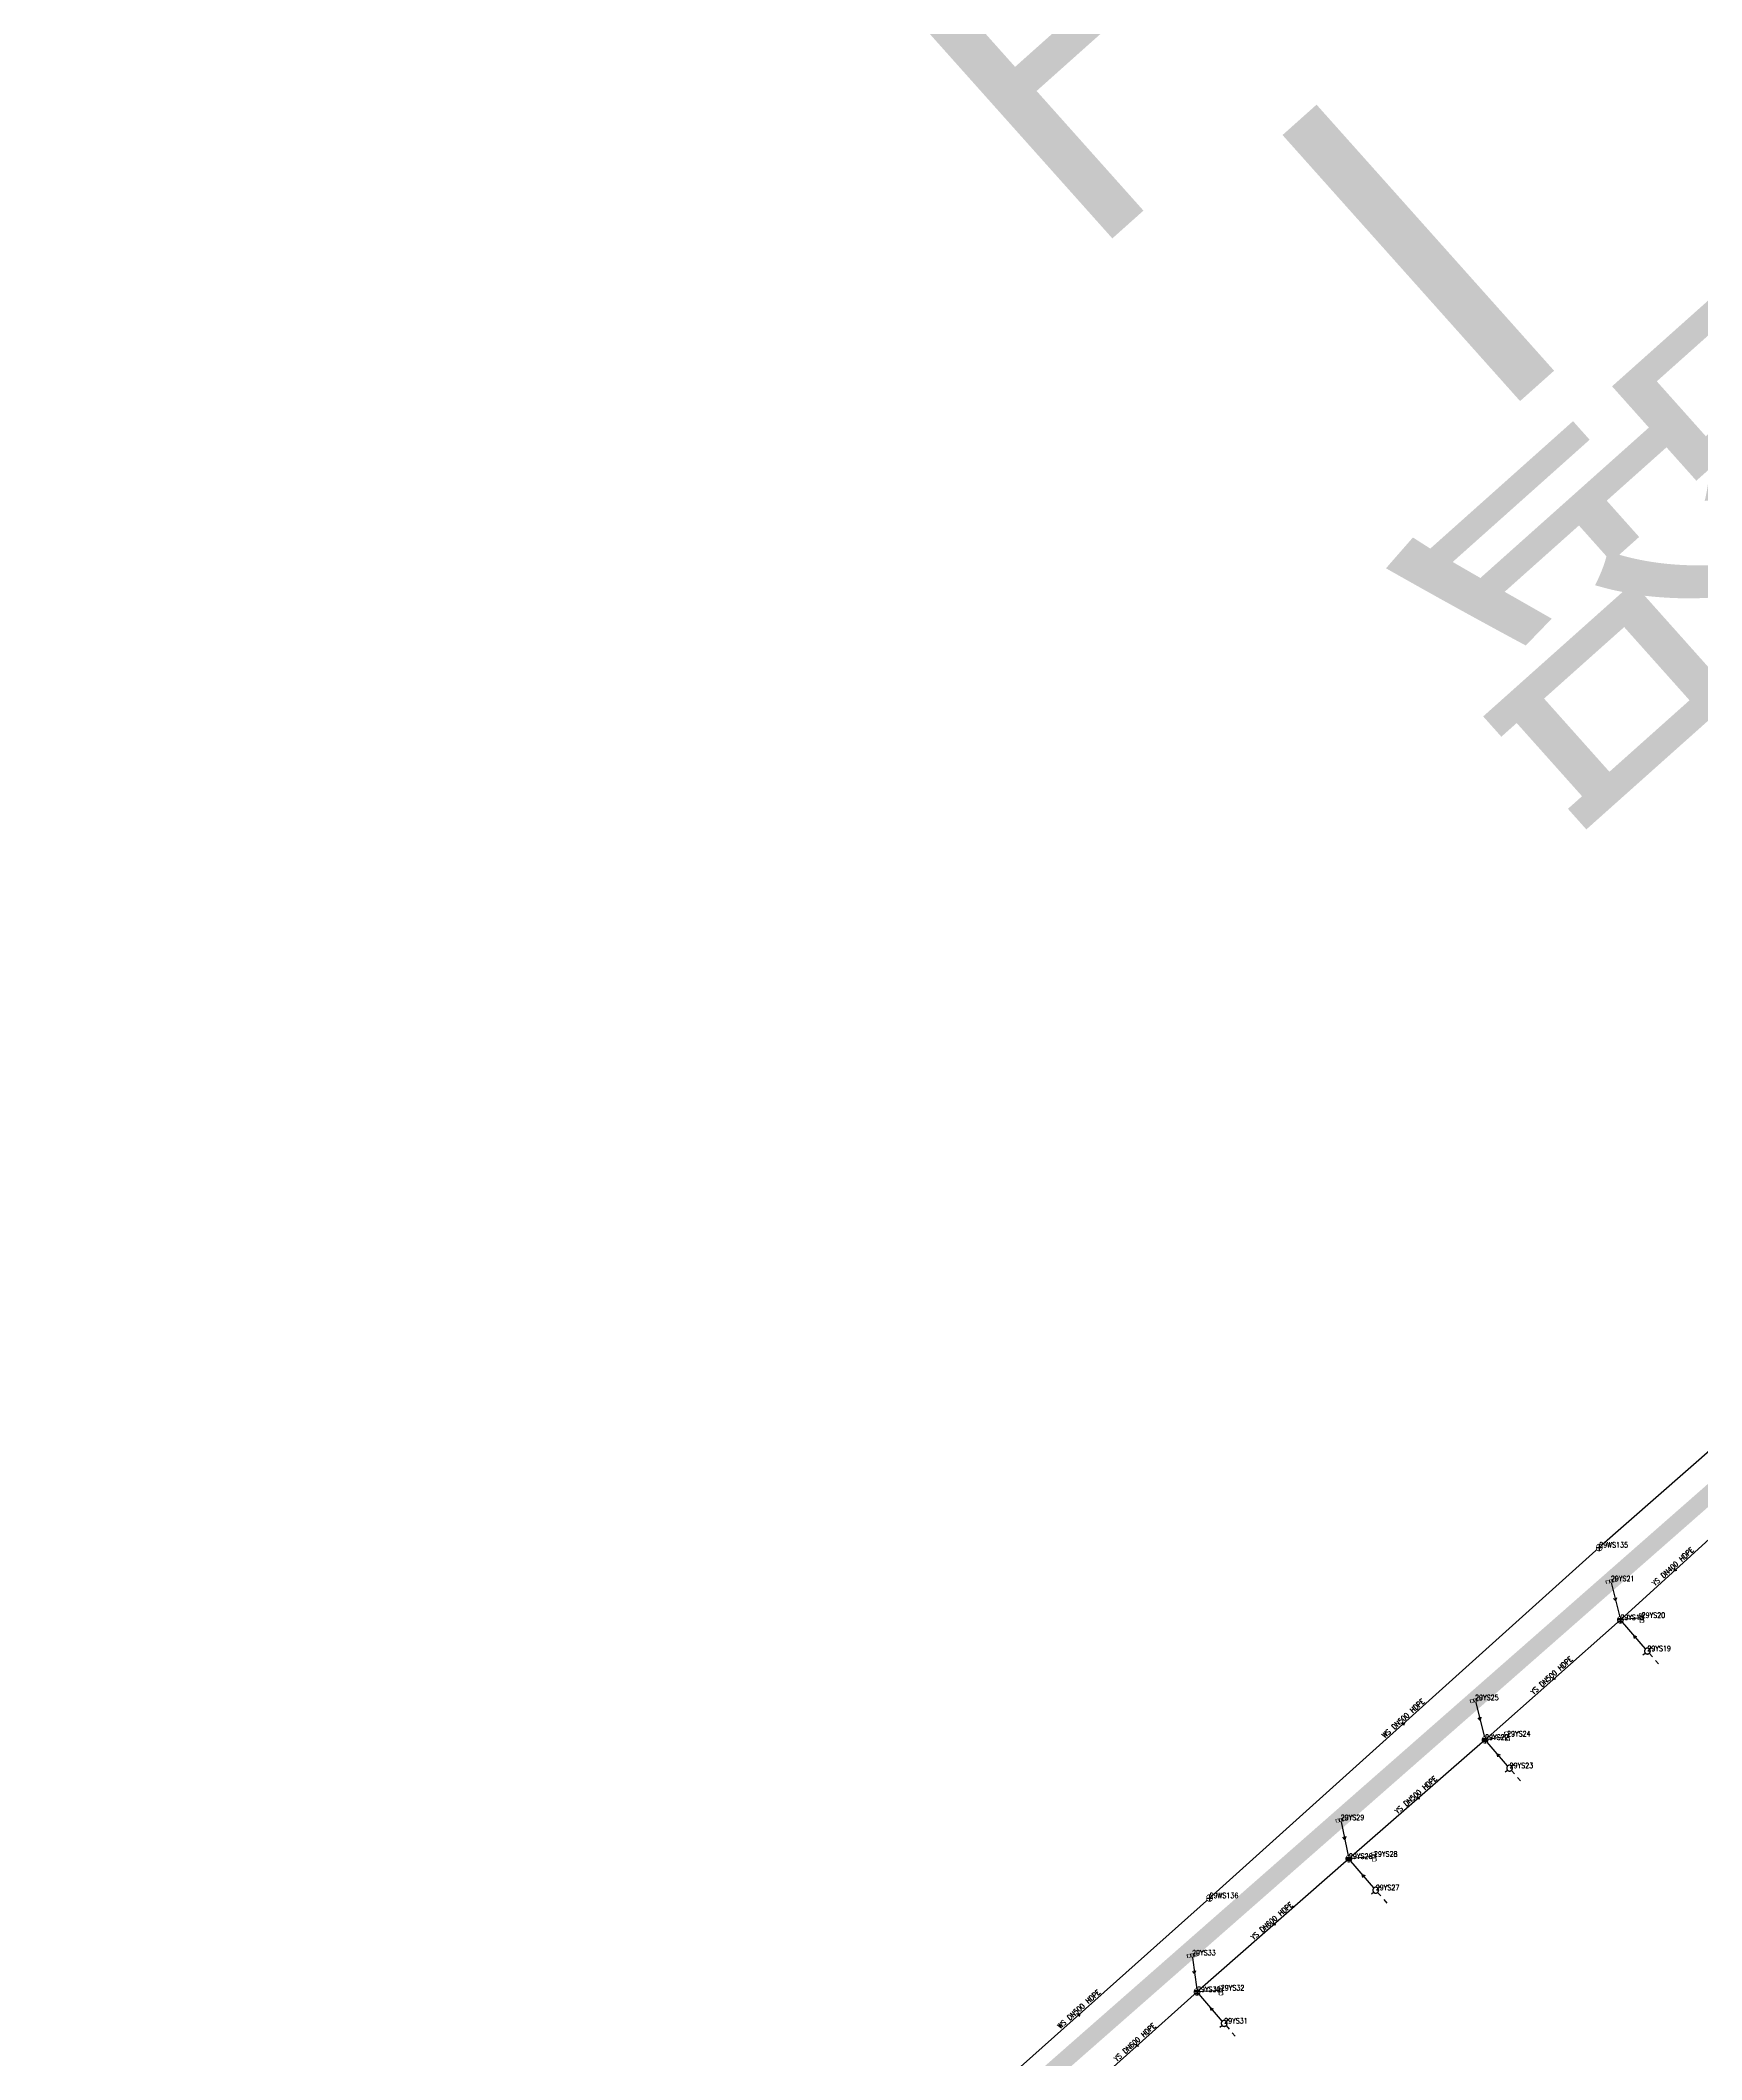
# Model space of a CAD drawing. Extents: x 78813 to 99477, y 2421021 to 2448125.
# Drawn here: x 81716.9 to 82002, y 2432381.1 to 2432727.8 of the extents above; entities that cross this region are included whole.
import ezdxf
from ezdxf.enums import TextEntityAlignment as Align

# ---------------------------------------------------------------- set-up
doc = ezdxf.new("R2010")
doc.units = 0
doc.set_wipeout_variables(frame=1)
doc.layers.get('0').update_dxf_attribs({"linetype": 'CONTINUOUS'})
for name, color, linetype in [('DX_WS', 16, 'CONTINUOUS'), ('DX_YS', 42, 'CONTINUOUS'), ('道路', 5, 'CONTINUOUS')]:
    doc.layers.add(name, color=color, linetype=linetype)
for name, color, linetype, true_color in [('WSLINE', 7, 'CONTINUOUS', 0x7f0000), ('YSANNEXE', 7, 'CONTINUOUS', 0xcc9900), ('YSLINE', 7, 'CONTINUOUS', 0xcc9900)]:
    doc.layers.add(name, color=color, linetype=linetype, true_color=true_color)
doc.layers.add('道路名称', color=7, linetype='CONTINUOUS', lineweight=0)
doc.styles.add('CcNameZT', font='txt.SHX', dxfattribs={"width": 0.8, "bigfont": 'HZTXT.SHX'})
doc.styles.get("Standard").update_dxf_attribs({"font": 'txt.shx', "bigfont": 'hztxt.shx'})
doc.styles.add('宋体0.7', font='', dxfattribs={"width": 0.7})
doc.styles.get('宋体0.7').set_extended_font_data('SimSun')

# ---------------------------------------------------------------- blocks, each defined once
blk = doc.blocks.new('PS污水井')
blk.add_lwpolyline([(1, 0), (1, 0.07), (0.99, 0.14), (0.98, 0.21), (0.96, 0.28), (0.94, 0.34), (0.91, 0.41), (0.88, 0.47), (0.85, 0.53), (0.81, 0.59), (0.77, 0.64), (0.72, 0.69), (0.67, 0.74), (0.62, 0.79), (0.56, 0.83), (0.5, 0.87), (0.44, 0.9), (0.37, 0.93), (0.31, 0.95), (0.24, 0.97), (0.17, 0.98), (0.1, 0.99), (0.03, 1), (-0.03, 1), (-0.1, 0.99), (-0.17, 0.98), (-0.24, 0.97), (-0.31, 0.95), (-0.37, 0.93), (-0.44, 0.9), (-0.5, 0.87), (-0.56, 0.83), (-0.62, 0.79), (-0.67, 0.74), (-0.72, 0.69), (-0.77, 0.64), (-0.81, 0.59), (-0.85, 0.53), (-0.88, 0.47), (-0.91, 0.41), (-0.94, 0.34), (-0.96, 0.28), (-0.98, 0.21), (-0.99, 0.14), (-1, 0.07), (-1, 0), (-1, -0.07), (-0.99, -0.14), (-0.98, -0.21), (-0.96, -0.28), (-0.94, -0.34), (-0.91, -0.41), (-0.88, -0.47), (-0.85, -0.53), (-0.81, -0.59), (-0.77, -0.64), (-0.72, -0.69), (-0.67, -0.74), (-0.62, -0.79), (-0.56, -0.83), (-0.5, -0.87), (-0.44, -0.9), (-0.37, -0.93), (-0.31, -0.95), (-0.24, -0.97), (-0.17, -0.98), (-0.1, -0.99), (-0.03, -1), (0.03, -1), (0.1, -0.99), (0.17, -0.98), (0.24, -0.97), (0.31, -0.95), (0.37, -0.93), (0.44, -0.9), (0.5, -0.87), (0.56, -0.83), (0.62, -0.79), (0.67, -0.74), (0.72, -0.69), (0.77, -0.64), (0.81, -0.59), (0.85, -0.53), (0.88, -0.47), (0.91, -0.41), (0.94, -0.34), (0.96, -0.28), (0.98, -0.21), (0.99, -0.14), (1, 0)], close=True)
blk.add_wipeout([(1, 0), (1, 0.07), (0.99, 0.14), (0.98, 0.21), (0.96, 0.28), (0.94, 0.34), (0.91, 0.41), (0.88, 0.47), (0.85, 0.53), (0.81, 0.59), (0.77, 0.64), (0.72, 0.69), (0.67, 0.74), (0.62, 0.79), (0.56, 0.83), (0.5, 0.87), (0.44, 0.9), (0.37, 0.93), (0.31, 0.95), (0.24, 0.97), (0.17, 0.98), (0.1, 0.99), (0.03, 1), (-0.03, 1), (-0.1, 0.99), (-0.17, 0.98), (-0.24, 0.97), (-0.31, 0.95), (-0.37, 0.93), (-0.44, 0.9), (-0.5, 0.87), (-0.56, 0.83), (-0.62, 0.79), (-0.67, 0.74), (-0.72, 0.69), (-0.77, 0.64), (-0.81, 0.59), (-0.85, 0.53), (-0.88, 0.47), (-0.91, 0.41), (-0.94, 0.34), (-0.96, 0.28), (-0.98, 0.21), (-0.99, 0.14), (-1, 0.07), (-1, 0), (-1, -0.07), (-0.99, -0.14), (-0.98, -0.21), (-0.96, -0.28), (-0.94, -0.34), (-0.91, -0.41), (-0.88, -0.47), (-0.85, -0.53), (-0.81, -0.59), (-0.77, -0.64), (-0.72, -0.69), (-0.67, -0.74), (-0.62, -0.79), (-0.56, -0.83), (-0.5, -0.87), (-0.44, -0.9), (-0.37, -0.93), (-0.31, -0.95), (-0.24, -0.97), (-0.17, -0.98), (-0.1, -0.99), (-0.03, -1), (0.03, -1), (0.1, -0.99), (0.17, -0.98), (0.24, -0.97), (0.31, -0.95), (0.37, -0.93), (0.44, -0.9), (0.5, -0.87), (0.56, -0.83), (0.62, -0.79), (0.67, -0.74), (0.72, -0.69), (0.77, -0.64), (0.81, -0.59), (0.85, -0.53), (0.88, -0.47), (0.91, -0.41), (0.94, -0.34), (0.96, -0.28), (0.98, -0.21), (0.99, -0.14)])
for p, q in [((-1, 0), (0, 0)), ((0, 1), (0, 0)), ((0, 0), (0, -1)), ((0, 0), (1, 0))]:
    blk.add_line(p, q)
blk = doc.blocks.new('LX')
for p, q in [((-0.866, 0.5), (0, 0)), ((0, 0), (-0.866, -0.5))]:
    blk.add_line(p, q)
blk = doc.blocks.new('PS雨水井')
blk.add_lwpolyline([(1, 0), (1, 0.07), (0.99, 0.14), (0.98, 0.21), (0.96, 0.28), (0.94, 0.34), (0.91, 0.41), (0.88, 0.47), (0.85, 0.53), (0.81, 0.59), (0.77, 0.64), (0.72, 0.69), (0.67, 0.74), (0.62, 0.79), (0.56, 0.83), (0.5, 0.87), (0.44, 0.9), (0.37, 0.93), (0.31, 0.95), (0.24, 0.97), (0.17, 0.98), (0.1, 0.99), (0.03, 1), (-0.03, 1), (-0.1, 0.99), (-0.17, 0.98), (-0.24, 0.97), (-0.31, 0.95), (-0.37, 0.93), (-0.44, 0.9), (-0.5, 0.87), (-0.56, 0.83), (-0.62, 0.79), (-0.67, 0.74), (-0.72, 0.69), (-0.77, 0.64), (-0.81, 0.59), (-0.85, 0.53), (-0.88, 0.47), (-0.91, 0.41), (-0.94, 0.34), (-0.96, 0.28), (-0.98, 0.21), (-0.99, 0.14), (-1, 0.07), (-1, 0), (-1, -0.07), (-0.99, -0.14), (-0.98, -0.21), (-0.96, -0.28), (-0.94, -0.34), (-0.91, -0.41), (-0.88, -0.47), (-0.85, -0.53), (-0.81, -0.59), (-0.77, -0.64), (-0.72, -0.69), (-0.67, -0.74), (-0.62, -0.79), (-0.56, -0.83), (-0.5, -0.87), (-0.44, -0.9), (-0.37, -0.93), (-0.31, -0.95), (-0.24, -0.97), (-0.17, -0.98), (-0.1, -0.99), (-0.03, -1), (0.03, -1), (0.1, -0.99), (0.17, -0.98), (0.24, -0.97), (0.31, -0.95), (0.37, -0.93), (0.44, -0.9), (0.5, -0.87), (0.56, -0.83), (0.62, -0.79), (0.67, -0.74), (0.72, -0.69), (0.77, -0.64), (0.81, -0.59), (0.85, -0.53), (0.88, -0.47), (0.91, -0.41), (0.94, -0.34), (0.96, -0.28), (0.98, -0.21), (0.99, -0.14), (1, 0)], close=True)
blk.add_wipeout([(1, 0), (1, 0.07), (0.99, 0.14), (0.98, 0.21), (0.96, 0.28), (0.94, 0.34), (0.91, 0.41), (0.88, 0.47), (0.85, 0.53), (0.81, 0.59), (0.77, 0.64), (0.72, 0.69), (0.67, 0.74), (0.62, 0.79), (0.56, 0.83), (0.5, 0.87), (0.44, 0.9), (0.37, 0.93), (0.31, 0.95), (0.24, 0.97), (0.17, 0.98), (0.1, 0.99), (0.03, 1), (-0.03, 1), (-0.1, 0.99), (-0.17, 0.98), (-0.24, 0.97), (-0.31, 0.95), (-0.37, 0.93), (-0.44, 0.9), (-0.5, 0.87), (-0.56, 0.83), (-0.62, 0.79), (-0.67, 0.74), (-0.72, 0.69), (-0.77, 0.64), (-0.81, 0.59), (-0.85, 0.53), (-0.88, 0.47), (-0.91, 0.41), (-0.94, 0.34), (-0.96, 0.28), (-0.98, 0.21), (-0.99, 0.14), (-1, 0.07), (-1, 0), (-1, -0.07), (-0.99, -0.14), (-0.98, -0.21), (-0.96, -0.28), (-0.94, -0.34), (-0.91, -0.41), (-0.88, -0.47), (-0.85, -0.53), (-0.81, -0.59), (-0.77, -0.64), (-0.72, -0.69), (-0.67, -0.74), (-0.62, -0.79), (-0.56, -0.83), (-0.5, -0.87), (-0.44, -0.9), (-0.37, -0.93), (-0.31, -0.95), (-0.24, -0.97), (-0.17, -0.98), (-0.1, -0.99), (-0.03, -1), (0.03, -1), (0.1, -0.99), (0.17, -0.98), (0.24, -0.97), (0.31, -0.95), (0.37, -0.93), (0.44, -0.9), (0.5, -0.87), (0.56, -0.83), (0.62, -0.79), (0.67, -0.74), (0.72, -0.69), (0.77, -0.64), (0.81, -0.59), (0.85, -0.53), (0.88, -0.47), (0.91, -0.41), (0.94, -0.34), (0.96, -0.28), (0.98, -0.21), (0.99, -0.14)])
for p, q in [((-1, 0), (0, 0)), ((-0.88, 0.48), (0, 0.47)), ((0, 1), (0, 0)), ((0, 0.47), (0.88, 0.47)), ((0, 0), (0, -1)), ((0, 0), (1, 0)), ((-0.88, -0.48), (0, -0.48)), ((0, -0.48), (0.88, -0.48))]:
    blk.add_line(p, q)
blk = doc.blocks.new('PS预留口')
blk.add_lwpolyline([(4.2, 0), (5.8, 0)])
blk.add_wipeout([(1, 0), (1, 0.07), (0.99, 0.14), (0.98, 0.21), (0.96, 0.28), (0.94, 0.34), (0.91, 0.41), (0.88, 0.47), (0.85, 0.53), (0.81, 0.59), (0.77, 0.64), (0.72, 0.69), (0.67, 0.74), (0.62, 0.79), (0.56, 0.83), (0.5, 0.87), (0.44, 0.9), (0.37, 0.93), (0.31, 0.95), (0.24, 0.97), (0.17, 0.98), (0.1, 0.99), (0.03, 1), (-0.03, 1), (-0.1, 0.99), (-0.17, 0.98), (-0.24, 0.97), (-0.31, 0.95), (-0.37, 0.93), (-0.44, 0.9), (-0.5, 0.87), (-0.56, 0.83), (-0.62, 0.79), (-0.67, 0.74), (-0.72, 0.69), (-0.77, 0.64), (-0.81, 0.59), (-0.85, 0.53), (-0.88, 0.47), (-0.91, 0.41), (-0.94, 0.34), (-0.96, 0.28), (-0.98, 0.21), (-0.99, 0.14), (-1, 0.07), (-1, 0), (-1, -0.07), (-0.99, -0.14), (-0.98, -0.21), (-0.96, -0.28), (-0.94, -0.34), (-0.91, -0.41), (-0.88, -0.47), (-0.85, -0.53), (-0.81, -0.59), (-0.77, -0.64), (-0.72, -0.69), (-0.67, -0.74), (-0.62, -0.79), (-0.56, -0.83), (-0.5, -0.87), (-0.44, -0.9), (-0.37, -0.93), (-0.31, -0.95), (-0.24, -0.97), (-0.17, -0.98), (-0.1, -0.99), (-0.03, -1), (0.03, -1), (0.1, -0.99), (0.17, -0.98), (0.24, -0.97), (0.31, -0.95), (0.37, -0.93), (0.44, -0.9), (0.5, -0.87), (0.56, -0.83), (0.62, -0.79), (0.67, -0.74), (0.72, -0.69), (0.77, -0.64), (0.81, -0.59), (0.85, -0.53), (0.88, -0.47), (0.91, -0.41), (0.94, -0.34), (0.96, -0.28), (0.98, -0.21), (0.99, -0.14)])
blk.add_line((1, 0), (2.6, 0))
blk.add_lwpolyline([(1, 0), (1, 0.07), (0.99, 0.14), (0.98, 0.21), (0.96, 0.28), (0.94, 0.34), (0.91, 0.41), (0.88, 0.47), (0.85, 0.53), (0.81, 0.59), (0.77, 0.64), (0.72, 0.69), (0.67, 0.74), (0.62, 0.79), (0.56, 0.83), (0.5, 0.87), (0.44, 0.9), (0.37, 0.93), (0.31, 0.95), (0.24, 0.97), (0.17, 0.98), (0.1, 0.99), (0.03, 1), (-0.03, 1), (-0.1, 0.99), (-0.17, 0.98), (-0.24, 0.97), (-0.31, 0.95), (-0.37, 0.93), (-0.44, 0.9), (-0.5, 0.87), (-0.56, 0.83), (-0.62, 0.79), (-0.67, 0.74), (-0.72, 0.69), (-0.77, 0.64), (-0.81, 0.59), (-0.85, 0.53), (-0.88, 0.47), (-0.91, 0.41), (-0.94, 0.34), (-0.96, 0.28), (-0.98, 0.21), (-0.99, 0.14), (-1, 0.07), (-1, 0), (-1, -0.07), (-0.99, -0.14), (-0.98, -0.21), (-0.96, -0.28), (-0.94, -0.34), (-0.91, -0.41), (-0.88, -0.47), (-0.85, -0.53), (-0.81, -0.59), (-0.77, -0.64), (-0.72, -0.69), (-0.67, -0.74), (-0.62, -0.79), (-0.56, -0.83), (-0.5, -0.87), (-0.44, -0.9), (-0.37, -0.93), (-0.31, -0.95), (-0.24, -0.97), (-0.17, -0.98), (-0.1, -0.99), (-0.03, -1), (0.03, -1), (0.1, -0.99), (0.17, -0.98), (0.24, -0.97), (0.31, -0.95), (0.37, -0.93), (0.44, -0.9), (0.5, -0.87), (0.56, -0.83), (0.62, -0.79), (0.67, -0.74), (0.72, -0.69), (0.77, -0.64), (0.81, -0.59), (0.85, -0.53), (0.88, -0.47), (0.91, -0.41), (0.94, -0.34), (0.96, -0.28), (0.98, -0.21), (0.99, -0.14), (1, 0)], close=True)
for points in [[(0, 1), (0, 2)], [(0, -2), (0, -1)]]:
    blk.add_lwpolyline(points)
blk = doc.blocks.new('PS雨篦')
blk.add_lwpolyline([(-1.5, 0.5), (0, 0.5), (1.5, 0.5), (1.5, -0.5), (0, -0.5), (-1.5, -0.5)], close=True)
blk.add_wipeout([(-1.5, 0.5), (0, 0.5), (1.5, 0.5), (1.5, -0.5), (0, -0.5), (-1.5, -0.5)])
for p, q in [((-0.51, -0.5), (-0.51, 0.5)), ((0.49, -0.5), (0.49, 0.5))]:
    blk.add_line(p, q)

msp = doc.modelspace()

# ---------------------------------------------------------------- linework, layer by layer
at = {"layer": 'WSLINE'}
for p, q in [((82030.17, 2432509.24), (81984.45, 2432469.05)), ((81984.45, 2432469.05), (81917.57, 2432408.89)), ((81917.57, 2432408.89), (81873.07, 2432369.21))]:
    msp.add_line(p, q, dxfattribs=at)
at = {"layer": 'YSLINE'}
for p, q in [((82006.52, 2432473.4), (81988.07, 2432456.62)), ((81986.44, 2432463.27), (81988.07, 2432456.62)), ((81988.07, 2432456.62), (81964.85, 2432436.03)), ((81991.72, 2432456.98), (81988.07, 2432456.62)), ((81992.71, 2432451.27), (81988.07, 2432456.62)), ((81963.13, 2432442.84), (81964.85, 2432436.03)), ((81964.85, 2432436.03), (81941.47, 2432415.62)), ((81968.62, 2432436.63), (81964.85, 2432436.03)), ((81969.06, 2432431.18), (81964.85, 2432436.03)), ((81940.07, 2432422.28), (81941.47, 2432415.62)), ((81945.77, 2432416), (81941.47, 2432415.62)), ((81946.09, 2432410.23), (81941.47, 2432415.62)), ((81914.57, 2432399.05), (81915.41, 2432392.76)), ((81915.41, 2432392.76), (81894.47, 2432373.99)), ((81919.49, 2432393.02), (81915.41, 2432392.76)), ((81920.07, 2432387.36), (81915.41, 2432392.76))]:
    msp.add_line(p, q, dxfattribs=at)

# ---------------------------------------------------------------- block references
at = {"layer": 'DX_WS', "xscale": 0.5000000000375924, "yscale": 0.5, "zscale": 0.5, "rotation": 41.73466364934202}
for p in [(81951.01, 2432438.97), (81895.32, 2432389.05)]:
    msp.add_blockref('LX', p, dxfattribs=at)
at = {"layer": 'YSANNEXE', "yscale": 0.5, "zscale": 0.5}
for p, xscale, rotation in [((81997.29, 2432465.01), 0.4999999999172562, 222.3076245014291), ((81987.25, 2432459.95), 0.4999999997792953, 283.6141085965736), ((81976.46, 2432446.33), 0.500000000053506, 221.734666722504), ((81963.99, 2432439.44), 0.4999999998195165, 284.1870663903409), ((81953.16, 2432425.83), 0.5000000000164332, 221.1617089229225), ((81940.77, 2432418.95), 0.5000000001858272, 281.8952352005208), ((81928.44, 2432404.19), 0.5000000000164332, 221.1617089229225), ((81914.99, 2432395.91), 0.4999999998684507, 277.8845306407641), ((81904.94, 2432383.38), 0.500000000053506, 221.734666722504)]:
    msp.add_blockref('LX', p, dxfattribs=dict(at, xscale=xscale, rotation=rotation))

# ---------------------------------------------------------------- texts
at = {"layer": 'DX_WS', "style": 'CcNameZT', "width": 0.8}
for rotation, p in [(41.9746, (81950.84, 2432439.15, -0.3)), (41.7141, (81895.16, 2432389.24, -0.6))]:
    msp.add_text(' WS DN500 HDPE', height=0.9, rotation=rotation, dxfattribs=at).set_placement(p, align=Align.CENTER)
at = {"layer": 'DX_YS', "style": 'CcNameZT', "width": 0.8}
for s, rotation, p in [(' YS DN400 HDPE', 42.2895, (81997.12, 2432465.2, 0.9)), (' YS DN500 HDPE', 41.5629, (81976.29, 2432446.51, 0.84)), (' YS DN500 HDPE', 41.1302, (81953, 2432426.02, 0.69)), (' YS DN600 HDPE', 41.2514, (81928.28, 2432404.38, 0.77)), (' YS DN600 HDPE', 41.8802, (81904.77, 2432383.56, 0.49))]:
    msp.add_text(s, height=0.9, rotation=rotation, dxfattribs=at).set_placement(p, align=Align.CENTER)
at = {"layer": '道路名称', "style": '宋体0.7', "width": 0.7}
msp.add_text('海工一路', height=70, rotation=311.7567, dxfattribs=at).set_placement((81840.36, 2432814.54), align=Align.MIDDLE_LEFT)

# ---------------------------------------------------------------- next in the draw order: block references
at = {"layer": 'DX_WS', "xscale": 0.5, "yscale": 0.5, "zscale": 0.5}
for p in [(81984.45, 2432469.05, -0.46), (81917.57, 2432408.89, -0.3)]:
    msp.add_blockref('PS污水井', p, dxfattribs=at)
at = {"layer": 'DX_YS', "yscale": 0.5, "zscale": 0.5}
for name, p, xscale, rotation in [('PS雨篦', (81986.44, 2432463.27, 3.06), 0.500000000007618, 193.746197221537), ('PS雨篦', (81991.72, 2432456.98, 2.92), 0.4999999997753244, 95.62674571502626), ('PS预留口', (81992.71, 2432451.27, 2.64), 0.4999999999055766, 310.9477932681594), ('PS雨篦', (81963.13, 2432442.84, 3.08), 0.499999999965699, 194.1451518364845), ('PS雨篦', (81968.62, 2432436.63, 3.05), 0.4999999999785495, 99.05531120757693), ('PS预留口', (81969.06, 2432431.18, 2.7), 0.5000000000305593, 310.9224711469474), ('PS雨篦', (81940.07, 2432422.28, 3.1), 0.5000000000276927, 191.9237569981919), ('PS雨篦', (81945.77, 2432416, 2.93), 0.5000000002236713, 95.06344950008574), ('PS预留口', (81946.09, 2432410.23, 2.56), 0.5000000000870936, 310.6223135404145), ('PS预留口', (81920.07, 2432387.36, 2.6), 0.4999999998580445, 310.7459762630322)]:
    msp.add_blockref(name, p, dxfattribs=dict(at, xscale=xscale, rotation=rotation))
at = {"layer": 'DX_YS', "xscale": 0.5, "yscale": 0.5, "zscale": 0.5}
for p in [(81988.07, 2432456.62, 0.84), (81964.85, 2432436.03, 0.69)]:
    msp.add_blockref('PS雨水井', p, dxfattribs=at)

# ---------------------------------------------------------------- next in the draw order: linework, layer by layer
at = {"layer": 'YSLINE'}
msp.add_line((81941.47, 2432415.62), (81915.41, 2432392.76), dxfattribs=at)

# ---------------------------------------------------------------- next in the draw order: block references
at = {"layer": 'YSANNEXE', "yscale": 0.5, "zscale": 0.5}
for p, xscale, rotation in [((81990.39, 2432453.94), 0.4999999998822632, 131.207335097775), ((81966.95, 2432433.61), 0.4999999998822632, 131.207335097775), ((81943.78, 2432412.93), 0.5000000000684955, 130.6343772826352), ((81917.74, 2432390.06), 0.5000000000684955, 130.6343772826352)]:
    msp.add_blockref('LX', p, dxfattribs=dict(at, xscale=xscale, rotation=rotation))

# ---------------------------------------------------------------- next in the draw order: texts
at = {"layer": 'DX_WS', "style": 'CcNameZT', "width": 0.8}
for s, p in [('29WS135', (81984.45, 2432469.05, -0.46)), ('29WS136', (81917.57, 2432408.89, -0.3))]:
    msp.add_text(s, height=0.9, dxfattribs=at).set_placement(p)
at = {"layer": 'DX_YS', "width": 0.8}
for s, p in [('29YS21', (81986.44, 2432463.27, 3.06)), ('29YS18', (81988.07, 2432456.62, 0.84)), ('29YS20', (81991.72, 2432456.98, 2.92)), ('29YS19', (81992.71, 2432451.27, 2.64)), ('29YS25', (81963.13, 2432442.84, 3.08)), ('29YS22', (81964.85, 2432436.03, 0.69)), ('29YS24', (81968.62, 2432436.63, 3.05)), ('29YS23', (81969.06, 2432431.18, 2.7)), ('29YS29', (81940.07, 2432422.28, 3.1)), ('29YS28', (81945.77, 2432416, 2.93)), ('29YS27', (81946.09, 2432410.23, 2.56)), ('29YS31', (81920.07, 2432387.36, 2.6))]:
    msp.add_text(s, height=0.9, dxfattribs=at).set_placement(p)

# ---------------------------------------------------------------- next in the draw order: block references
at = {"layer": 'DX_YS', "xscale": 0.5, "yscale": 0.5, "zscale": 0.5}
for p in [(81941.47, 2432415.62, 0.77), (81915.41, 2432392.76, 0.49)]:
    msp.add_blockref('PS雨水井', p, dxfattribs=at)
at = {"layer": 'DX_YS', "yscale": 0.5, "zscale": 0.5}
for p, xscale, rotation in [((81914.57, 2432399.05, 3.17), 0.499999999976731, 187.6065762361256), ((81919.49, 2432393.02, 2.9), 0.4999999998288283, 93.56060482366999)]:
    msp.add_blockref('PS雨篦', p, dxfattribs=dict(at, xscale=xscale, rotation=rotation))

# ---------------------------------------------------------------- next in the draw order: linework, layer by layer
at = {"layer": '道路', "const_width": 3, "flags": 128}
msp.add_lwpolyline([(81262.38, 2431827.55), (82623.47, 2433022.72)], dxfattribs=at)

# ---------------------------------------------------------------- next in the draw order: texts
at = {"layer": 'DX_YS', "width": 0.8}
for s, p in [('29YS26', (81941.47, 2432415.62, 0.77)), ('29YS33', (81914.57, 2432399.05, 3.17)), ('29YS30', (81915.41, 2432392.76, 0.49)), ('29YS32', (81919.49, 2432393.02, 2.9))]:
    msp.add_text(s, height=0.9, dxfattribs=at).set_placement(p)

doc.saveas('drawing.dxf')
